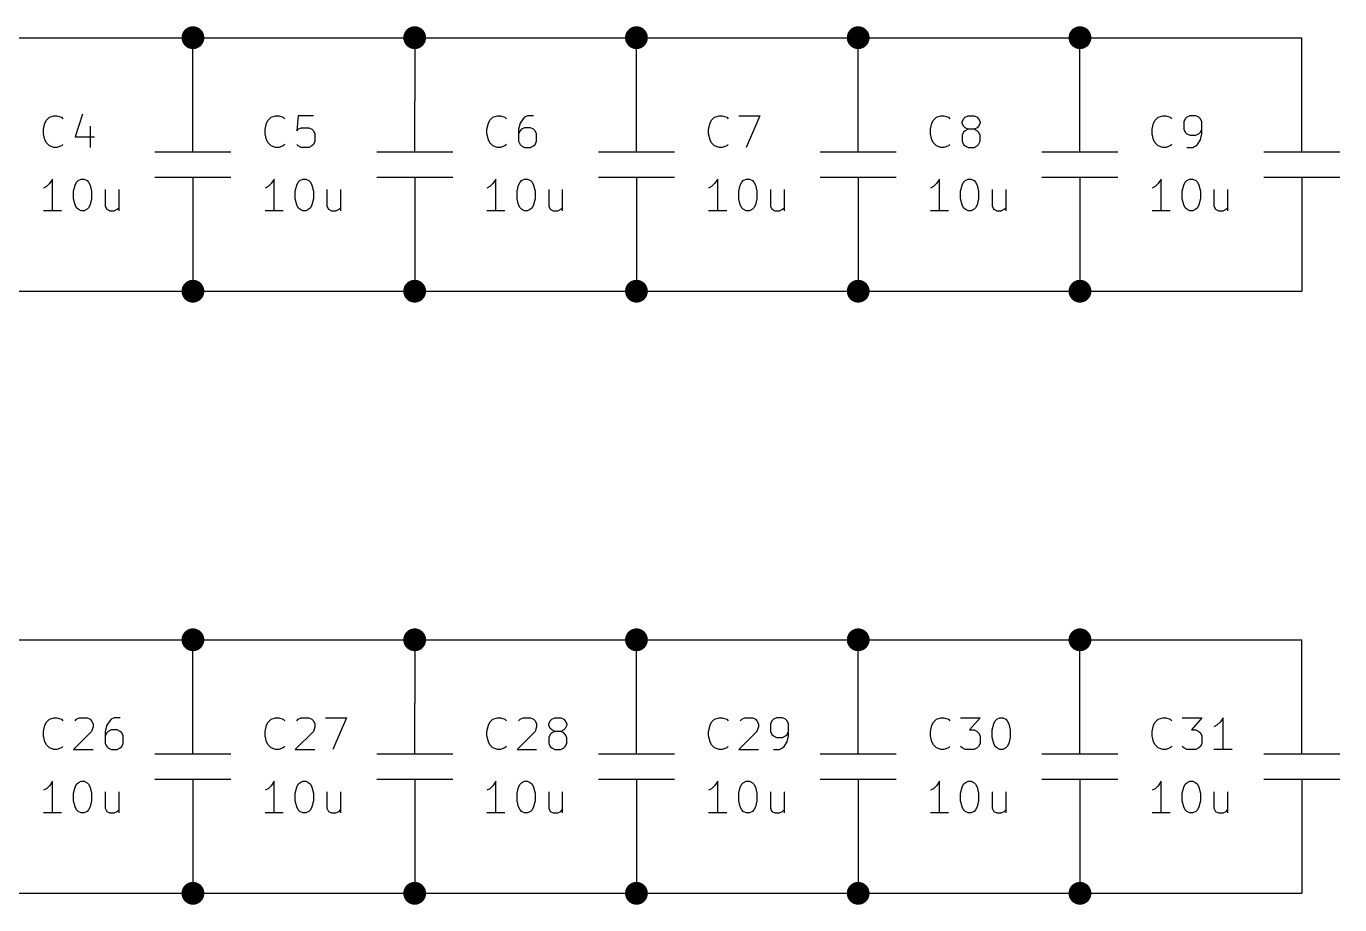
# Model space of a CAD drawing. Extents: x 0.3 to 11.5, y -8.2 to -0.2.
# Drawn here: x 3.787 to 5.86, y -3.868 to -2.482 of the extents above; entities that cross this region are included whole.
import ezdxf

# ---------------------------------------------------------------- set-up
doc = ezdxf.new("R2010")
doc.units = 0
doc.header["$MEASUREMENT"] = 0
doc.layers.add('BLACK', color=7, linetype='CONTINUOUS')

msp = doc.modelspace()

# ---------------------------------------------------------------- linework, layer by layer
at = {"layer": 'BLACK', "linetype": 'CONTINUOUS'}
for p, q in [((3.7, -2.5), (4.05, -2.5)), ((4.05, -2.5), (4.4, -2.5)), ((4.05, -2.6), (4.05, -2.5)), ((4.4, -2.5), (4.75, -2.5)), ((4.4, -2.5), (4.4, -2.6)), ((4.75, -2.5), (5.1, -2.5)), ((4.75, -2.6), (4.75, -2.5)), ((5.1, -2.6), (5.1, -2.5)), ((5.1, -2.5), (5.45, -2.5)), ((5.45, -2.6), (5.45, -2.5)), ((5.45, -2.5), (5.8, -2.5)), ((5.8, -2.6), (5.8, -2.5)), ((4.05, -2.68), (4.05, -2.6)), ((4.4, -2.68), (4.4, -2.6)), ((4.75, -2.68), (4.75, -2.6)), ((5.1, -2.68), (5.1, -2.6)), ((5.45, -2.68), (5.45, -2.6)), ((5.8, -2.68), (5.8, -2.6)), ((3.81628, -2.63496), (3.81866, -2.6302)), ((3.81866, -2.6302), (3.82343, -2.62543)), ((3.82343, -2.62543), (3.83057, -2.62305)), ((3.83057, -2.62305), (3.83533, -2.62305)), ((3.83533, -2.62305), (3.84247, -2.62543)), ((3.84247, -2.62543), (3.84485, -2.62781)), ((3.8758, -2.62067), (3.8639, -2.65639)), ((4.16628, -2.63496), (4.16866, -2.6302)), ((4.16866, -2.6302), (4.17343, -2.62543)), ((4.17343, -2.62543), (4.18057, -2.62305)), ((4.18057, -2.62305), (4.18533, -2.62305)), ((4.18533, -2.62305), (4.19247, -2.62543)), ((4.19247, -2.62543), (4.19485, -2.62781)), ((4.21628, -2.62305), (4.2139, -2.64686)), ((4.24009, -2.62305), (4.21628, -2.62305)), ((4.51628, -2.63496), (4.51866, -2.6302)), ((4.51866, -2.6302), (4.52343, -2.62543)), ((4.52343, -2.62543), (4.53057, -2.62305)), ((4.53057, -2.62305), (4.53533, -2.62305)), ((4.53533, -2.62305), (4.54247, -2.62543)), ((4.54247, -2.62543), (4.54485, -2.62781)), ((4.57104, -2.62781), (4.56628, -2.63496)), ((4.57343, -2.62543), (4.57104, -2.62781)), ((4.57819, -2.62305), (4.57343, -2.62543)), ((4.58771, -2.62305), (4.57819, -2.62305)), ((4.86628, -2.63496), (4.86866, -2.6302)), ((4.86866, -2.6302), (4.87343, -2.62543)), ((4.87343, -2.62543), (4.88057, -2.62305)), ((4.88057, -2.62305), (4.88533, -2.62305)), ((4.88533, -2.62305), (4.89247, -2.62543)), ((4.89247, -2.62543), (4.89485, -2.62781)), ((4.91152, -2.62305), (4.94485, -2.62305)), ((4.94485, -2.62305), (4.92343, -2.67305)), ((5.21628, -2.63496), (5.21866, -2.6302)), ((5.21866, -2.6302), (5.22343, -2.62543)), ((5.22343, -2.62543), (5.23057, -2.62305)), ((5.23057, -2.62305), (5.23533, -2.62305)), ((5.23533, -2.62305), (5.24247, -2.62543)), ((5.24247, -2.62543), (5.24485, -2.62781)), ((5.2639, -2.63257), (5.26628, -2.62781)), ((5.2639, -2.63496), (5.2639, -2.63257)), ((5.26628, -2.62781), (5.26866, -2.62543)), ((5.26866, -2.62543), (5.27343, -2.62305)), ((5.27343, -2.62305), (5.28295, -2.62305)), ((5.28295, -2.62305), (5.28771, -2.62543)), ((5.28771, -2.62543), (5.29009, -2.62781)), ((5.29009, -2.62781), (5.29247, -2.63257)), ((5.29247, -2.63257), (5.29247, -2.63496)), ((5.56628, -2.63496), (5.56866, -2.6302)), ((5.56866, -2.6302), (5.57343, -2.62543)), ((5.57343, -2.62543), (5.58057, -2.62305)), ((5.58057, -2.62305), (5.58533, -2.62305)), ((5.58533, -2.62305), (5.59247, -2.62543)), ((5.59247, -2.62543), (5.59485, -2.62781)), ((5.61628, -2.62781), (5.6139, -2.63257)), ((5.6139, -2.63257), (5.6139, -2.64448)), ((5.61866, -2.62543), (5.61628, -2.62781)), ((5.62343, -2.62305), (5.61866, -2.62543)), ((5.63295, -2.62305), (5.62343, -2.62305)), ((5.63771, -2.62543), (5.63295, -2.62305)), ((5.64009, -2.62781), (5.63771, -2.62543)), ((5.64247, -2.63257), (5.64009, -2.62781)), ((5.64247, -2.65162), (5.64247, -2.63257)), ((3.8139, -2.64448), (3.81628, -2.63496)), ((3.8139, -2.65162), (3.8139, -2.64448)), ((3.81628, -2.66115), (3.8139, -2.65162)), ((3.88771, -2.63972), (3.88771, -2.67305)), ((4.1639, -2.64448), (4.16628, -2.63496)), ((4.1639, -2.65162), (4.1639, -2.64448)), ((4.16628, -2.66115), (4.1639, -2.65162)), ((4.2139, -2.64686), (4.21628, -2.64448)), ((4.21628, -2.64448), (4.22104, -2.6421)), ((4.22104, -2.6421), (4.23295, -2.6421)), ((4.23295, -2.6421), (4.23771, -2.64448)), ((4.23771, -2.64448), (4.24009, -2.64686)), ((4.24009, -2.64686), (4.24247, -2.65162)), ((4.24247, -2.65162), (4.24247, -2.66353)), ((4.5139, -2.64448), (4.51628, -2.63496)), ((4.5139, -2.65162), (4.5139, -2.64448)), ((4.51628, -2.66115), (4.5139, -2.65162)), ((4.56628, -2.63496), (4.5639, -2.64448)), ((4.5639, -2.64448), (4.5639, -2.66353)), ((4.56628, -2.64686), (4.5639, -2.65162)), ((4.56866, -2.64448), (4.56628, -2.64686)), ((4.57343, -2.6421), (4.56866, -2.64448)), ((4.58295, -2.6421), (4.57343, -2.6421)), ((4.58771, -2.64448), (4.58295, -2.6421)), ((4.59009, -2.64686), (4.58771, -2.64448)), ((4.59247, -2.65162), (4.59009, -2.64686)), ((4.59247, -2.66353), (4.59247, -2.65162)), ((4.8639, -2.64448), (4.86628, -2.63496)), ((4.8639, -2.65162), (4.8639, -2.64448)), ((4.86628, -2.66115), (4.8639, -2.65162)), ((5.2139, -2.64448), (5.21628, -2.63496)), ((5.2139, -2.65162), (5.2139, -2.64448)), ((5.21628, -2.66115), (5.2139, -2.65162)), ((5.26628, -2.63972), (5.2639, -2.63496)), ((5.26628, -2.64924), (5.2639, -2.654)), ((5.26866, -2.6421), (5.26628, -2.63972)), ((5.26866, -2.64686), (5.26628, -2.64924)), ((5.27343, -2.64448), (5.26866, -2.6421)), ((5.27343, -2.64448), (5.26866, -2.64686)), ((5.28295, -2.64448), (5.27343, -2.64448)), ((5.28771, -2.6421), (5.28295, -2.64448)), ((5.28771, -2.64686), (5.28295, -2.64448)), ((5.29009, -2.63972), (5.28771, -2.6421)), ((5.29009, -2.64924), (5.28771, -2.64686)), ((5.29247, -2.63496), (5.29009, -2.63972)), ((5.29247, -2.654), (5.29009, -2.64924)), ((5.5639, -2.64448), (5.56628, -2.63496)), ((5.5639, -2.65162), (5.5639, -2.64448)), ((5.56628, -2.66115), (5.5639, -2.65162)), ((5.6139, -2.64448), (5.61628, -2.64924)), ((5.61628, -2.64924), (5.61866, -2.65162)), ((5.61866, -2.65162), (5.62343, -2.654)), ((5.63295, -2.654), (5.63771, -2.65162)), ((5.63771, -2.65162), (5.64009, -2.64924)), ((5.64009, -2.64924), (5.64247, -2.64448)), ((5.64009, -2.66115), (5.64247, -2.65162)), ((3.81866, -2.66591), (3.81628, -2.66115)), ((3.82343, -2.67067), (3.81866, -2.66591)), ((3.83057, -2.67305), (3.82343, -2.67067)), ((3.83533, -2.67305), (3.83057, -2.67305)), ((3.84247, -2.67067), (3.83533, -2.67305)), ((3.84485, -2.66829), (3.84247, -2.67067)), ((3.8639, -2.65639), (3.89485, -2.65639)), ((4.16866, -2.66591), (4.16628, -2.66115)), ((4.17343, -2.67067), (4.16866, -2.66591)), ((4.18057, -2.67305), (4.17343, -2.67067)), ((4.18533, -2.67305), (4.18057, -2.67305)), ((4.19247, -2.67067), (4.18533, -2.67305)), ((4.19485, -2.66829), (4.19247, -2.67067)), ((4.21628, -2.67067), (4.2139, -2.66829)), ((4.22104, -2.67305), (4.21628, -2.67067)), ((4.23295, -2.67305), (4.22104, -2.67305)), ((4.23771, -2.67067), (4.23295, -2.67305)), ((4.24009, -2.66829), (4.23771, -2.67067)), ((4.24247, -2.66353), (4.24009, -2.66829)), ((4.51866, -2.66591), (4.51628, -2.66115)), ((4.52343, -2.67067), (4.51866, -2.66591)), ((4.53057, -2.67305), (4.52343, -2.67067)), ((4.53533, -2.67305), (4.53057, -2.67305)), ((4.54247, -2.67067), (4.53533, -2.67305)), ((4.54485, -2.66829), (4.54247, -2.67067)), ((4.5639, -2.66353), (4.56628, -2.66829)), ((4.56628, -2.66829), (4.56866, -2.67067)), ((4.56866, -2.67067), (4.57343, -2.67305)), ((4.57343, -2.67305), (4.58295, -2.67305)), ((4.58295, -2.67305), (4.58771, -2.67067)), ((4.58771, -2.67067), (4.59009, -2.66829)), ((4.59009, -2.66829), (4.59247, -2.66353)), ((4.86866, -2.66591), (4.86628, -2.66115)), ((4.87343, -2.67067), (4.86866, -2.66591)), ((4.88057, -2.67305), (4.87343, -2.67067)), ((4.88533, -2.67305), (4.88057, -2.67305)), ((4.89247, -2.67067), (4.88533, -2.67305)), ((4.89485, -2.66829), (4.89247, -2.67067)), ((5.21866, -2.66591), (5.21628, -2.66115)), ((5.22343, -2.67067), (5.21866, -2.66591)), ((5.23057, -2.67305), (5.22343, -2.67067)), ((5.23533, -2.67305), (5.23057, -2.67305)), ((5.24247, -2.67067), (5.23533, -2.67305)), ((5.24485, -2.66829), (5.24247, -2.67067)), ((5.2639, -2.654), (5.2639, -2.66353)), ((5.2639, -2.66353), (5.26628, -2.66829)), ((5.26628, -2.66829), (5.26866, -2.67067)), ((5.26866, -2.67067), (5.27343, -2.67305)), ((5.27343, -2.67305), (5.28295, -2.67305)), ((5.28295, -2.67305), (5.28771, -2.67067)), ((5.28771, -2.67067), (5.29009, -2.66829)), ((5.29009, -2.66829), (5.29247, -2.66353)), ((5.29247, -2.66353), (5.29247, -2.654)), ((5.56866, -2.66591), (5.56628, -2.66115)), ((5.57343, -2.67067), (5.56866, -2.66591)), ((5.58057, -2.67305), (5.57343, -2.67067)), ((5.58533, -2.67305), (5.58057, -2.67305)), ((5.59247, -2.67067), (5.58533, -2.67305)), ((5.59485, -2.66829), (5.59247, -2.67067)), ((5.61866, -2.67305), (5.62819, -2.67305)), ((5.62343, -2.654), (5.63295, -2.654)), ((5.62819, -2.67305), (5.63295, -2.67067)), ((5.63295, -2.67067), (5.63533, -2.66829)), ((5.63533, -2.66829), (5.64009, -2.66115)), ((3.99, -2.68), (4.11, -2.68)), ((4.34, -2.68), (4.46, -2.68)), ((4.69, -2.68), (4.81, -2.68)), ((5.04, -2.68), (5.16, -2.68)), ((5.39, -2.68), (5.51, -2.68)), ((5.74, -2.68), (5.86, -2.68)), ((3.81866, -2.73496), (3.8139, -2.73734)), ((3.82343, -2.7302), (3.81866, -2.73496)), ((3.82819, -2.72305), (3.82343, -2.7302)), ((3.82819, -2.77305), (3.82819, -2.72305)), ((3.86152, -2.7421), (3.8639, -2.73257)), ((3.8639, -2.73257), (3.86628, -2.72781)), ((3.86628, -2.72781), (3.86866, -2.72543)), ((3.86866, -2.72543), (3.87342, -2.72305)), ((3.87342, -2.72305), (3.87819, -2.72305)), ((3.87819, -2.72305), (3.88294, -2.72543)), ((3.88294, -2.72543), (3.88533, -2.72781)), ((3.88533, -2.72781), (3.88771, -2.73257)), ((3.88771, -2.73257), (3.89009, -2.7421)), ((3.99, -2.72), (4.11, -2.72)), ((4.05, -2.72), (4.05, -2.8)), ((4.16866, -2.73496), (4.1639, -2.73734)), ((4.17343, -2.7302), (4.16866, -2.73496)), ((4.17819, -2.72305), (4.17343, -2.7302)), ((4.17819, -2.77305), (4.17819, -2.72305)), ((4.21152, -2.7421), (4.2139, -2.73257)), ((4.2139, -2.73257), (4.21628, -2.72781)), ((4.21628, -2.72781), (4.21866, -2.72543)), ((4.21866, -2.72543), (4.22342, -2.72305)), ((4.22342, -2.72305), (4.22819, -2.72305)), ((4.22819, -2.72305), (4.23294, -2.72543)), ((4.23294, -2.72543), (4.23533, -2.72781)), ((4.23533, -2.72781), (4.23771, -2.73257)), ((4.23771, -2.73257), (4.24009, -2.7421)), ((4.34, -2.72), (4.46, -2.72)), ((4.4, -2.72), (4.4, -2.8)), ((4.51866, -2.73496), (4.5139, -2.73734)), ((4.52343, -2.7302), (4.51866, -2.73496)), ((4.52819, -2.72305), (4.52343, -2.7302)), ((4.52819, -2.77305), (4.52819, -2.72305)), ((4.56152, -2.7421), (4.5639, -2.73257)), ((4.5639, -2.73257), (4.56628, -2.72781)), ((4.56628, -2.72781), (4.56866, -2.72543)), ((4.56866, -2.72543), (4.57342, -2.72305)), ((4.57342, -2.72305), (4.57819, -2.72305)), ((4.57819, -2.72305), (4.58294, -2.72543)), ((4.58294, -2.72543), (4.58533, -2.72781)), ((4.58533, -2.72781), (4.58771, -2.73257)), ((4.58771, -2.73257), (4.59009, -2.7421)), ((4.69, -2.72), (4.81, -2.72)), ((4.75, -2.72), (4.75, -2.8)), ((4.86866, -2.73496), (4.8639, -2.73734)), ((4.87343, -2.7302), (4.86866, -2.73496)), ((4.87819, -2.72305), (4.87343, -2.7302)), ((4.87819, -2.77305), (4.87819, -2.72305)), ((4.91152, -2.7421), (4.9139, -2.73257)), ((4.9139, -2.73257), (4.91628, -2.72781)), ((4.91628, -2.72781), (4.91866, -2.72543)), ((4.91866, -2.72543), (4.92342, -2.72305)), ((4.92342, -2.72305), (4.92819, -2.72305)), ((4.92819, -2.72305), (4.93294, -2.72543)), ((4.93294, -2.72543), (4.93533, -2.72781)), ((4.93533, -2.72781), (4.93771, -2.73257)), ((4.93771, -2.73257), (4.94009, -2.7421)), ((5.04, -2.72), (5.16, -2.72)), ((5.1, -2.72), (5.1, -2.8)), ((5.21866, -2.73496), (5.2139, -2.73734)), ((5.22343, -2.7302), (5.21866, -2.73496)), ((5.22819, -2.72305), (5.22343, -2.7302)), ((5.22819, -2.77305), (5.22819, -2.72305)), ((5.26152, -2.7421), (5.2639, -2.73257)), ((5.2639, -2.73257), (5.26628, -2.72781)), ((5.26628, -2.72781), (5.26866, -2.72543)), ((5.26866, -2.72543), (5.27342, -2.72305)), ((5.27342, -2.72305), (5.27819, -2.72305)), ((5.27819, -2.72305), (5.28294, -2.72543)), ((5.28294, -2.72543), (5.28533, -2.72781)), ((5.28533, -2.72781), (5.28771, -2.73257)), ((5.28771, -2.73257), (5.29009, -2.7421)), ((5.39, -2.72), (5.51, -2.72)), ((5.45, -2.72), (5.45, -2.8)), ((5.56866, -2.73496), (5.5639, -2.73734)), ((5.57343, -2.7302), (5.56866, -2.73496)), ((5.57819, -2.72305), (5.57343, -2.7302)), ((5.57819, -2.77305), (5.57819, -2.72305)), ((5.61152, -2.7421), (5.6139, -2.73257)), ((5.6139, -2.73257), (5.61628, -2.72781)), ((5.61628, -2.72781), (5.61866, -2.72543)), ((5.61866, -2.72543), (5.62342, -2.72305)), ((5.62342, -2.72305), (5.62819, -2.72305)), ((5.62819, -2.72305), (5.63294, -2.72543)), ((5.63294, -2.72543), (5.63533, -2.72781)), ((5.63533, -2.72781), (5.63771, -2.73257)), ((5.63771, -2.73257), (5.64009, -2.7421)), ((5.74, -2.72), (5.86, -2.72)), ((5.8, -2.72), (5.8, -2.8)), ((3.86152, -2.754), (3.86152, -2.7421)), ((3.8639, -2.76353), (3.86152, -2.754)), ((3.89009, -2.754), (3.88771, -2.76353)), ((3.89009, -2.7421), (3.89009, -2.754)), ((3.91152, -2.73972), (3.91152, -2.76591)), ((3.93294, -2.73972), (3.93294, -2.77305)), ((4.21152, -2.754), (4.21152, -2.7421)), ((4.2139, -2.76353), (4.21152, -2.754)), ((4.24009, -2.754), (4.23771, -2.76353)), ((4.24009, -2.7421), (4.24009, -2.754)), ((4.26152, -2.73972), (4.26152, -2.76591)), ((4.28294, -2.73972), (4.28294, -2.77305)), ((4.56152, -2.754), (4.56152, -2.7421)), ((4.5639, -2.76353), (4.56152, -2.754)), ((4.59009, -2.754), (4.58771, -2.76353)), ((4.59009, -2.7421), (4.59009, -2.754)), ((4.61152, -2.73972), (4.61152, -2.76591)), ((4.63294, -2.73972), (4.63294, -2.77305)), ((4.91152, -2.754), (4.91152, -2.7421)), ((4.9139, -2.76353), (4.91152, -2.754)), ((4.94009, -2.754), (4.93771, -2.76353)), ((4.94009, -2.7421), (4.94009, -2.754)), ((4.96152, -2.73972), (4.96152, -2.76591)), ((4.98294, -2.73972), (4.98294, -2.77305)), ((5.26152, -2.754), (5.26152, -2.7421)), ((5.2639, -2.76353), (5.26152, -2.754)), ((5.29009, -2.754), (5.28771, -2.76353)), ((5.29009, -2.7421), (5.29009, -2.754)), ((5.31152, -2.73972), (5.31152, -2.76591)), ((5.33294, -2.73972), (5.33294, -2.77305)), ((5.61152, -2.754), (5.61152, -2.7421)), ((5.6139, -2.76353), (5.61152, -2.754)), ((5.64009, -2.754), (5.63771, -2.76353)), ((5.64009, -2.7421), (5.64009, -2.754)), ((5.66152, -2.73972), (5.66152, -2.76591)), ((5.68294, -2.73972), (5.68294, -2.77305)), ((3.84247, -2.77305), (3.8139, -2.77305)), ((3.86628, -2.76829), (3.8639, -2.76353)), ((3.86866, -2.77067), (3.86628, -2.76829)), ((3.87342, -2.77305), (3.86866, -2.77067)), ((3.87819, -2.77305), (3.87342, -2.77305)), ((3.88294, -2.77067), (3.87819, -2.77305)), ((3.88533, -2.76829), (3.88294, -2.77067)), ((3.88771, -2.76353), (3.88533, -2.76829)), ((3.91152, -2.76591), (3.9139, -2.77067)), ((3.9139, -2.77067), (3.91866, -2.77305)), ((3.91866, -2.77305), (3.9258, -2.77305)), ((3.9258, -2.77305), (3.93056, -2.77067)), ((3.93056, -2.77067), (3.93294, -2.76829)), ((4.19247, -2.77305), (4.1639, -2.77305)), ((4.21628, -2.76829), (4.2139, -2.76353)), ((4.21866, -2.77067), (4.21628, -2.76829)), ((4.22342, -2.77305), (4.21866, -2.77067)), ((4.22819, -2.77305), (4.22342, -2.77305)), ((4.23294, -2.77067), (4.22819, -2.77305)), ((4.23533, -2.76829), (4.23294, -2.77067)), ((4.23771, -2.76353), (4.23533, -2.76829)), ((4.26152, -2.76591), (4.2639, -2.77067)), ((4.2639, -2.77067), (4.26866, -2.77305)), ((4.26866, -2.77305), (4.2758, -2.77305)), ((4.2758, -2.77305), (4.28056, -2.77067)), ((4.28056, -2.77067), (4.28294, -2.76829)), ((4.54247, -2.77305), (4.5139, -2.77305)), ((4.56628, -2.76829), (4.5639, -2.76353)), ((4.56866, -2.77067), (4.56628, -2.76829)), ((4.57342, -2.77305), (4.56866, -2.77067)), ((4.57819, -2.77305), (4.57342, -2.77305)), ((4.58294, -2.77067), (4.57819, -2.77305)), ((4.58533, -2.76829), (4.58294, -2.77067)), ((4.58771, -2.76353), (4.58533, -2.76829)), ((4.61152, -2.76591), (4.6139, -2.77067)), ((4.6139, -2.77067), (4.61866, -2.77305)), ((4.61866, -2.77305), (4.6258, -2.77305)), ((4.6258, -2.77305), (4.63056, -2.77067)), ((4.63056, -2.77067), (4.63294, -2.76829)), ((4.89247, -2.77305), (4.8639, -2.77305)), ((4.91628, -2.76829), (4.9139, -2.76353)), ((4.91866, -2.77067), (4.91628, -2.76829)), ((4.92342, -2.77305), (4.91866, -2.77067)), ((4.92819, -2.77305), (4.92342, -2.77305)), ((4.93294, -2.77067), (4.92819, -2.77305)), ((4.93533, -2.76829), (4.93294, -2.77067)), ((4.93771, -2.76353), (4.93533, -2.76829)), ((4.96152, -2.76591), (4.9639, -2.77067)), ((4.9639, -2.77067), (4.96866, -2.77305)), ((4.96866, -2.77305), (4.9758, -2.77305)), ((4.9758, -2.77305), (4.98056, -2.77067)), ((4.98056, -2.77067), (4.98294, -2.76829)), ((5.24247, -2.77305), (5.2139, -2.77305)), ((5.26628, -2.76829), (5.2639, -2.76353)), ((5.26866, -2.77067), (5.26628, -2.76829)), ((5.27342, -2.77305), (5.26866, -2.77067)), ((5.27819, -2.77305), (5.27342, -2.77305)), ((5.28294, -2.77067), (5.27819, -2.77305)), ((5.28533, -2.76829), (5.28294, -2.77067)), ((5.28771, -2.76353), (5.28533, -2.76829)), ((5.31152, -2.76591), (5.3139, -2.77067)), ((5.3139, -2.77067), (5.31866, -2.77305)), ((5.31866, -2.77305), (5.3258, -2.77305)), ((5.3258, -2.77305), (5.33056, -2.77067)), ((5.33056, -2.77067), (5.33294, -2.76829)), ((5.59247, -2.77305), (5.5639, -2.77305)), ((5.61628, -2.76829), (5.6139, -2.76353)), ((5.61866, -2.77067), (5.61628, -2.76829)), ((5.62342, -2.77305), (5.61866, -2.77067)), ((5.62819, -2.77305), (5.62342, -2.77305)), ((5.63294, -2.77067), (5.62819, -2.77305)), ((5.63533, -2.76829), (5.63294, -2.77067)), ((5.63771, -2.76353), (5.63533, -2.76829)), ((5.66152, -2.76591), (5.6639, -2.77067)), ((5.6639, -2.77067), (5.66866, -2.77305)), ((5.66866, -2.77305), (5.6758, -2.77305)), ((5.6758, -2.77305), (5.68056, -2.77067)), ((5.68056, -2.77067), (5.68294, -2.76829)), ((4.05, -2.8), (4.05, -2.9)), ((4.4, -2.8), (4.4, -2.9)), ((4.75, -2.8), (4.75, -2.9)), ((5.1, -2.8), (5.1, -2.9)), ((5.45, -2.8), (5.45, -2.9)), ((5.8, -2.8), (5.8, -2.9)), ((3.7, -2.9), (4.05, -2.9)), ((4.05, -2.9), (4.4, -2.9)), ((4.4, -2.9), (4.75, -2.9)), ((4.75, -2.9), (5.1, -2.9)), ((5.1, -2.9), (5.45, -2.9)), ((5.45, -2.9), (5.8, -2.9)), ((3.7, -3.45), (4.05, -3.45)), ((4.05, -3.55), (4.05, -3.45)), ((4.05, -3.45), (4.4, -3.45)), ((4.4, -3.45), (4.4, -3.55)), ((4.4, -3.45), (4.75, -3.45)), ((4.75, -3.55), (4.75, -3.45)), ((4.75, -3.45), (5.1, -3.45)), ((5.1, -3.45), (5.45, -3.45)), ((5.1, -3.55), (5.1, -3.45)), ((5.45, -3.55), (5.45, -3.45)), ((5.45, -3.45), (5.8, -3.45)), ((5.8, -3.55), (5.8, -3.45)), ((4.05, -3.63), (4.05, -3.55)), ((4.4, -3.63), (4.4, -3.55)), ((4.75, -3.63), (4.75, -3.55)), ((5.1, -3.63), (5.1, -3.55)), ((5.45, -3.63), (5.45, -3.55)), ((5.8, -3.63), (5.8, -3.55)), ((3.8139, -3.59448), (3.81628, -3.58496)), ((3.81628, -3.58496), (3.81866, -3.5802)), ((3.81866, -3.5802), (3.82343, -3.57543)), ((3.82343, -3.57543), (3.83057, -3.57305)), ((3.83057, -3.57305), (3.83533, -3.57305)), ((3.83533, -3.57305), (3.84247, -3.57543)), ((3.84247, -3.57543), (3.84485, -3.57781)), ((3.8639, -3.57781), (3.86628, -3.57543)), ((3.86628, -3.57543), (3.87104, -3.57305)), ((3.87104, -3.57305), (3.88295, -3.57305)), ((3.88295, -3.57305), (3.88771, -3.57543)), ((3.88771, -3.57543), (3.89009, -3.57781)), ((3.89009, -3.57781), (3.89247, -3.58257)), ((3.89247, -3.58257), (3.89247, -3.58734)), ((3.9139, -3.58496), (3.91152, -3.59448)), ((3.91866, -3.57781), (3.9139, -3.58496)), ((3.92104, -3.57543), (3.91866, -3.57781)), ((3.9258, -3.57305), (3.92104, -3.57543)), ((3.93533, -3.57305), (3.9258, -3.57305)), ((4.1639, -3.59448), (4.16628, -3.58496)), ((4.16628, -3.58496), (4.16866, -3.5802)), ((4.16866, -3.5802), (4.17343, -3.57543)), ((4.17343, -3.57543), (4.18057, -3.57305)), ((4.18057, -3.57305), (4.18533, -3.57305)), ((4.18533, -3.57305), (4.19247, -3.57543)), ((4.19247, -3.57543), (4.19485, -3.57781)), ((4.2139, -3.57781), (4.21628, -3.57543)), ((4.21628, -3.57543), (4.22104, -3.57305)), ((4.22104, -3.57305), (4.23295, -3.57305)), ((4.23295, -3.57305), (4.23771, -3.57543)), ((4.23771, -3.57543), (4.24009, -3.57781)), ((4.24009, -3.57781), (4.24247, -3.58257)), ((4.24247, -3.58257), (4.24247, -3.58734)), ((4.25914, -3.57305), (4.29247, -3.57305)), ((4.29247, -3.57305), (4.27104, -3.62305)), ((4.5139, -3.59448), (4.51628, -3.58496)), ((4.51628, -3.58496), (4.51866, -3.5802)), ((4.51866, -3.5802), (4.52343, -3.57543)), ((4.52343, -3.57543), (4.53057, -3.57305)), ((4.53057, -3.57305), (4.53533, -3.57305)), ((4.53533, -3.57305), (4.54247, -3.57543)), ((4.54247, -3.57543), (4.54485, -3.57781)), ((4.5639, -3.57781), (4.56628, -3.57543)), ((4.56628, -3.57543), (4.57104, -3.57305)), ((4.57104, -3.57305), (4.58295, -3.57305)), ((4.58295, -3.57305), (4.58771, -3.57543)), ((4.58771, -3.57543), (4.59009, -3.57781)), ((4.59009, -3.57781), (4.59247, -3.58257)), ((4.59247, -3.58257), (4.59247, -3.58734)), ((4.61152, -3.58257), (4.6139, -3.57781)), ((4.61152, -3.58496), (4.61152, -3.58257)), ((4.6139, -3.58972), (4.61152, -3.58496)), ((4.6139, -3.57781), (4.61628, -3.57543)), ((4.61628, -3.57543), (4.62104, -3.57305)), ((4.62104, -3.57305), (4.63057, -3.57305)), ((4.63057, -3.57305), (4.63533, -3.57543)), ((4.63533, -3.57543), (4.63771, -3.57781)), ((4.63771, -3.57781), (4.64009, -3.58257)), ((4.64009, -3.58496), (4.63771, -3.58972)), ((4.64009, -3.58257), (4.64009, -3.58496)), ((4.8639, -3.59448), (4.86628, -3.58496)), ((4.86628, -3.58496), (4.86866, -3.5802)), ((4.86866, -3.5802), (4.87343, -3.57543)), ((4.87343, -3.57543), (4.88057, -3.57305)), ((4.88057, -3.57305), (4.88533, -3.57305)), ((4.88533, -3.57305), (4.89247, -3.57543)), ((4.89247, -3.57543), (4.89485, -3.57781)), ((4.9139, -3.57781), (4.91628, -3.57543)), ((4.91628, -3.57543), (4.92104, -3.57305)), ((4.92104, -3.57305), (4.93295, -3.57305)), ((4.93295, -3.57305), (4.93771, -3.57543)), ((4.93771, -3.57543), (4.94009, -3.57781)), ((4.94009, -3.57781), (4.94247, -3.58257)), ((4.94247, -3.58257), (4.94247, -3.58734)), ((4.9639, -3.57781), (4.96152, -3.58257)), ((4.96152, -3.58257), (4.96152, -3.59448)), ((4.96628, -3.57543), (4.9639, -3.57781)), ((4.97104, -3.57305), (4.96628, -3.57543)), ((4.98057, -3.57305), (4.97104, -3.57305)), ((4.98533, -3.57543), (4.98057, -3.57305)), ((4.98771, -3.57781), (4.98533, -3.57543)), ((4.99009, -3.58257), (4.98771, -3.57781)), ((4.99009, -3.60162), (4.99009, -3.58257)), ((5.2139, -3.59448), (5.21628, -3.58496)), ((5.21628, -3.58496), (5.21866, -3.5802)), ((5.21866, -3.5802), (5.22343, -3.57543)), ((5.22343, -3.57543), (5.23057, -3.57305)), ((5.23057, -3.57305), (5.23533, -3.57305)), ((5.23533, -3.57305), (5.24247, -3.57543)), ((5.24247, -3.57543), (5.24485, -3.57781)), ((5.26152, -3.57305), (5.29247, -3.57305)), ((5.29247, -3.57305), (5.2758, -3.5921)), ((5.31152, -3.5921), (5.3139, -3.58257)), ((5.3139, -3.58257), (5.31628, -3.57781)), ((5.31628, -3.57781), (5.31866, -3.57543)), ((5.31866, -3.57543), (5.32342, -3.57305)), ((5.32342, -3.57305), (5.32819, -3.57305)), ((5.32819, -3.57305), (5.33294, -3.57543)), ((5.33294, -3.57543), (5.33533, -3.57781)), ((5.33533, -3.57781), (5.33771, -3.58257)), ((5.33771, -3.58257), (5.34009, -3.5921)), ((5.5639, -3.59448), (5.56628, -3.58496)), ((5.56628, -3.58496), (5.56866, -3.5802)), ((5.56866, -3.5802), (5.57343, -3.57543)), ((5.57343, -3.57543), (5.58057, -3.57305)), ((5.58057, -3.57305), (5.58533, -3.57305)), ((5.58533, -3.57305), (5.59247, -3.57543)), ((5.59247, -3.57543), (5.59485, -3.57781)), ((5.61152, -3.57305), (5.64247, -3.57305)), ((5.64247, -3.57305), (5.6258, -3.5921)), ((5.66628, -3.58496), (5.66152, -3.58734)), ((5.67104, -3.5802), (5.66628, -3.58496)), ((5.6758, -3.57305), (5.67104, -3.5802)), ((5.6758, -3.62305), (5.6758, -3.57305)), ((3.8139, -3.60162), (3.8139, -3.59448)), ((3.81628, -3.61115), (3.8139, -3.60162)), ((3.89009, -3.59448), (3.86152, -3.62305)), ((3.89247, -3.58734), (3.89009, -3.59448)), ((3.91152, -3.59448), (3.91152, -3.61353)), ((3.9139, -3.59686), (3.91152, -3.60162)), ((3.91628, -3.59448), (3.9139, -3.59686)), ((3.92104, -3.5921), (3.91628, -3.59448)), ((3.93057, -3.5921), (3.92104, -3.5921)), ((3.93533, -3.59448), (3.93057, -3.5921)), ((3.93771, -3.59686), (3.93533, -3.59448)), ((3.94009, -3.60162), (3.93771, -3.59686)), ((3.94009, -3.61353), (3.94009, -3.60162)), ((4.1639, -3.60162), (4.1639, -3.59448)), ((4.16628, -3.61115), (4.1639, -3.60162)), ((4.24009, -3.59448), (4.21152, -3.62305)), ((4.24247, -3.58734), (4.24009, -3.59448)), ((4.5139, -3.60162), (4.5139, -3.59448)), ((4.51628, -3.61115), (4.5139, -3.60162)), ((4.59009, -3.59448), (4.56152, -3.62305)), ((4.59247, -3.58734), (4.59009, -3.59448)), ((4.6139, -3.59924), (4.61152, -3.604)), ((4.61152, -3.604), (4.61152, -3.61353)), ((4.61628, -3.5921), (4.6139, -3.58972)), ((4.61628, -3.59686), (4.6139, -3.59924)), ((4.62104, -3.59448), (4.61628, -3.5921)), ((4.62104, -3.59448), (4.61628, -3.59686)), ((4.63057, -3.59448), (4.62104, -3.59448)), ((4.63533, -3.5921), (4.63057, -3.59448)), ((4.63533, -3.59686), (4.63057, -3.59448)), ((4.63771, -3.58972), (4.63533, -3.5921)), ((4.63771, -3.59924), (4.63533, -3.59686)), ((4.64009, -3.604), (4.63771, -3.59924)), ((4.64009, -3.61353), (4.64009, -3.604)), ((4.8639, -3.60162), (4.8639, -3.59448)), ((4.86628, -3.61115), (4.8639, -3.60162)), ((4.94009, -3.59448), (4.91152, -3.62305)), ((4.94247, -3.58734), (4.94009, -3.59448)), ((4.96152, -3.59448), (4.9639, -3.59924)), ((4.9639, -3.59924), (4.96628, -3.60162)), ((4.96628, -3.60162), (4.97104, -3.604)), ((4.97104, -3.604), (4.98057, -3.604)), ((4.98057, -3.604), (4.98533, -3.60162)), ((4.98533, -3.60162), (4.98771, -3.59924)), ((4.98771, -3.59924), (4.99009, -3.59448)), ((4.98771, -3.61115), (4.99009, -3.60162)), ((5.2139, -3.60162), (5.2139, -3.59448)), ((5.21628, -3.61115), (5.2139, -3.60162)), ((5.2758, -3.5921), (5.28295, -3.5921)), ((5.28295, -3.5921), (5.28771, -3.59448)), ((5.28771, -3.59448), (5.29009, -3.59686)), ((5.29009, -3.59686), (5.29247, -3.60162)), ((5.29247, -3.60162), (5.29247, -3.61353)), ((5.31152, -3.604), (5.31152, -3.5921)), ((5.3139, -3.61353), (5.31152, -3.604)), ((5.34009, -3.604), (5.33771, -3.61353)), ((5.34009, -3.5921), (5.34009, -3.604)), ((5.5639, -3.60162), (5.5639, -3.59448)), ((5.56628, -3.61115), (5.5639, -3.60162)), ((5.6258, -3.5921), (5.63295, -3.5921)), ((5.63295, -3.5921), (5.63771, -3.59448)), ((5.63771, -3.59448), (5.64009, -3.59686)), ((5.64009, -3.59686), (5.64247, -3.60162)), ((5.64247, -3.60162), (5.64247, -3.61353)), ((3.81866, -3.61591), (3.81628, -3.61115)), ((3.82343, -3.62067), (3.81866, -3.61591)), ((3.83057, -3.62305), (3.82343, -3.62067)), ((3.83533, -3.62305), (3.83057, -3.62305)), ((3.84247, -3.62067), (3.83533, -3.62305)), ((3.84485, -3.61829), (3.84247, -3.62067)), ((3.86152, -3.62305), (3.89247, -3.62305)), ((3.91152, -3.61353), (3.9139, -3.61829)), ((3.9139, -3.61829), (3.91628, -3.62067)), ((3.91628, -3.62067), (3.92104, -3.62305)), ((3.92104, -3.62305), (3.93057, -3.62305)), ((3.93057, -3.62305), (3.93533, -3.62067)), ((3.93533, -3.62067), (3.93771, -3.61829)), ((3.93771, -3.61829), (3.94009, -3.61353)), ((4.16866, -3.61591), (4.16628, -3.61115)), ((4.17343, -3.62067), (4.16866, -3.61591)), ((4.18057, -3.62305), (4.17343, -3.62067)), ((4.18533, -3.62305), (4.18057, -3.62305)), ((4.19247, -3.62067), (4.18533, -3.62305)), ((4.19485, -3.61829), (4.19247, -3.62067)), ((4.21152, -3.62305), (4.24247, -3.62305)), ((4.51866, -3.61591), (4.51628, -3.61115)), ((4.52343, -3.62067), (4.51866, -3.61591)), ((4.53057, -3.62305), (4.52343, -3.62067)), ((4.53533, -3.62305), (4.53057, -3.62305)), ((4.54247, -3.62067), (4.53533, -3.62305)), ((4.54485, -3.61829), (4.54247, -3.62067)), ((4.56152, -3.62305), (4.59247, -3.62305)), ((4.61152, -3.61353), (4.6139, -3.61829)), ((4.6139, -3.61829), (4.61628, -3.62067)), ((4.61628, -3.62067), (4.62104, -3.62305)), ((4.62104, -3.62305), (4.63057, -3.62305)), ((4.63057, -3.62305), (4.63533, -3.62067)), ((4.63533, -3.62067), (4.63771, -3.61829)), ((4.63771, -3.61829), (4.64009, -3.61353)), ((4.86866, -3.61591), (4.86628, -3.61115)), ((4.87343, -3.62067), (4.86866, -3.61591)), ((4.88057, -3.62305), (4.87343, -3.62067)), ((4.88533, -3.62305), (4.88057, -3.62305)), ((4.89247, -3.62067), (4.88533, -3.62305)), ((4.89485, -3.61829), (4.89247, -3.62067)), ((4.91152, -3.62305), (4.94247, -3.62305)), ((4.96628, -3.62305), (4.9758, -3.62305)), ((4.9758, -3.62305), (4.98057, -3.62067)), ((4.98057, -3.62067), (4.98294, -3.61829)), ((4.98294, -3.61829), (4.98771, -3.61115)), ((5.21866, -3.61591), (5.21628, -3.61115)), ((5.22343, -3.62067), (5.21866, -3.61591)), ((5.23057, -3.62305), (5.22343, -3.62067)), ((5.23533, -3.62305), (5.23057, -3.62305)), ((5.24247, -3.62067), (5.23533, -3.62305)), ((5.24485, -3.61829), (5.24247, -3.62067)), ((5.2639, -3.62067), (5.26152, -3.61829)), ((5.26866, -3.62305), (5.2639, -3.62067)), ((5.28295, -3.62305), (5.26866, -3.62305)), ((5.28771, -3.62067), (5.28295, -3.62305)), ((5.29009, -3.61829), (5.28771, -3.62067)), ((5.29247, -3.61353), (5.29009, -3.61829)), ((5.31628, -3.61829), (5.3139, -3.61353)), ((5.31866, -3.62067), (5.31628, -3.61829)), ((5.32342, -3.62305), (5.31866, -3.62067)), ((5.32819, -3.62305), (5.32342, -3.62305)), ((5.33294, -3.62067), (5.32819, -3.62305)), ((5.33533, -3.61829), (5.33294, -3.62067)), ((5.33771, -3.61353), (5.33533, -3.61829)), ((5.56866, -3.61591), (5.56628, -3.61115)), ((5.57343, -3.62067), (5.56866, -3.61591)), ((5.58057, -3.62305), (5.57343, -3.62067)), ((5.58533, -3.62305), (5.58057, -3.62305)), ((5.59247, -3.62067), (5.58533, -3.62305)), ((5.59485, -3.61829), (5.59247, -3.62067)), ((5.6139, -3.62067), (5.61152, -3.61829)), ((5.61866, -3.62305), (5.6139, -3.62067)), ((5.63295, -3.62305), (5.61866, -3.62305)), ((5.63771, -3.62067), (5.63295, -3.62305)), ((5.64009, -3.61829), (5.63771, -3.62067)), ((5.64247, -3.61353), (5.64009, -3.61829)), ((5.69009, -3.62305), (5.66152, -3.62305)), ((3.99, -3.63), (4.11, -3.63)), ((4.34, -3.63), (4.46, -3.63)), ((4.69, -3.63), (4.81, -3.63)), ((5.04, -3.63), (5.16, -3.63)), ((5.39, -3.63), (5.51, -3.63)), ((5.74, -3.63), (5.86, -3.63)), ((3.81866, -3.68496), (3.8139, -3.68734)), ((3.82343, -3.6802), (3.81866, -3.68496)), ((3.82819, -3.67305), (3.82343, -3.6802)), ((3.82819, -3.72305), (3.82819, -3.67305)), ((3.86152, -3.6921), (3.8639, -3.68257)), ((3.8639, -3.68257), (3.86628, -3.67781)), ((3.86628, -3.67781), (3.86866, -3.67543)), ((3.86866, -3.67543), (3.87342, -3.67305)), ((3.87342, -3.67305), (3.87819, -3.67305)), ((3.87819, -3.67305), (3.88294, -3.67543)), ((3.88294, -3.67543), (3.88533, -3.67781)), ((3.88533, -3.67781), (3.88771, -3.68257)), ((3.88771, -3.68257), (3.89009, -3.6921)), ((3.91152, -3.68972), (3.91152, -3.71591)), ((3.93294, -3.68972), (3.93294, -3.72305)), ((3.99, -3.67), (4.11, -3.67)), ((4.05, -3.67), (4.05, -3.75)), ((4.16866, -3.68496), (4.1639, -3.68734)), ((4.17343, -3.6802), (4.16866, -3.68496)), ((4.17819, -3.67305), (4.17343, -3.6802)), ((4.17819, -3.72305), (4.17819, -3.67305)), ((4.21152, -3.6921), (4.2139, -3.68257)), ((4.2139, -3.68257), (4.21628, -3.67781)), ((4.21628, -3.67781), (4.21866, -3.67543)), ((4.21866, -3.67543), (4.22342, -3.67305)), ((4.22342, -3.67305), (4.22819, -3.67305)), ((4.22819, -3.67305), (4.23294, -3.67543)), ((4.23294, -3.67543), (4.23533, -3.67781)), ((4.23533, -3.67781), (4.23771, -3.68257)), ((4.23771, -3.68257), (4.24009, -3.6921)), ((4.26152, -3.68972), (4.26152, -3.71591)), ((4.28294, -3.68972), (4.28294, -3.72305)), ((4.34, -3.67), (4.46, -3.67)), ((4.4, -3.67), (4.4, -3.75)), ((4.51866, -3.68496), (4.5139, -3.68734)), ((4.52343, -3.6802), (4.51866, -3.68496)), ((4.52819, -3.67305), (4.52343, -3.6802)), ((4.52819, -3.72305), (4.52819, -3.67305)), ((4.56152, -3.6921), (4.5639, -3.68257)), ((4.5639, -3.68257), (4.56628, -3.67781)), ((4.56628, -3.67781), (4.56866, -3.67543)), ((4.56866, -3.67543), (4.57342, -3.67305)), ((4.57342, -3.67305), (4.57819, -3.67305)), ((4.57819, -3.67305), (4.58294, -3.67543)), ((4.58294, -3.67543), (4.58533, -3.67781)), ((4.58533, -3.67781), (4.58771, -3.68257)), ((4.58771, -3.68257), (4.59009, -3.6921)), ((4.61152, -3.68972), (4.61152, -3.71591)), ((4.63294, -3.68972), (4.63294, -3.72305)), ((4.69, -3.67), (4.81, -3.67)), ((4.75, -3.67), (4.75, -3.75)), ((4.86866, -3.68496), (4.8639, -3.68734)), ((4.87343, -3.6802), (4.86866, -3.68496)), ((4.87819, -3.67305), (4.87343, -3.6802)), ((4.87819, -3.72305), (4.87819, -3.67305)), ((4.91152, -3.6921), (4.9139, -3.68257)), ((4.9139, -3.68257), (4.91628, -3.67781)), ((4.91628, -3.67781), (4.91866, -3.67543)), ((4.91866, -3.67543), (4.92342, -3.67305)), ((4.92342, -3.67305), (4.92819, -3.67305)), ((4.92819, -3.67305), (4.93294, -3.67543)), ((4.93294, -3.67543), (4.93533, -3.67781)), ((4.93533, -3.67781), (4.93771, -3.68257)), ((4.93771, -3.68257), (4.94009, -3.6921)), ((4.96152, -3.68972), (4.96152, -3.71591)), ((4.98294, -3.68972), (4.98294, -3.72305)), ((5.04, -3.67), (5.16, -3.67)), ((5.1, -3.67), (5.1, -3.75)), ((5.21866, -3.68496), (5.2139, -3.68734)), ((5.22343, -3.6802), (5.21866, -3.68496)), ((5.22819, -3.67305), (5.22343, -3.6802)), ((5.22819, -3.72305), (5.22819, -3.67305)), ((5.26152, -3.6921), (5.2639, -3.68257)), ((5.2639, -3.68257), (5.26628, -3.67781)), ((5.26628, -3.67781), (5.26866, -3.67543)), ((5.26866, -3.67543), (5.27342, -3.67305)), ((5.27342, -3.67305), (5.27819, -3.67305)), ((5.27819, -3.67305), (5.28294, -3.67543)), ((5.28294, -3.67543), (5.28533, -3.67781)), ((5.28533, -3.67781), (5.28771, -3.68257)), ((5.28771, -3.68257), (5.29009, -3.6921)), ((5.31152, -3.68972), (5.31152, -3.71591)), ((5.33294, -3.68972), (5.33294, -3.72305)), ((5.39, -3.67), (5.51, -3.67)), ((5.45, -3.67), (5.45, -3.75)), ((5.56866, -3.68496), (5.5639, -3.68734)), ((5.57343, -3.6802), (5.56866, -3.68496)), ((5.57819, -3.67305), (5.57343, -3.6802)), ((5.57819, -3.72305), (5.57819, -3.67305)), ((5.61152, -3.6921), (5.6139, -3.68257)), ((5.6139, -3.68257), (5.61628, -3.67781)), ((5.61628, -3.67781), (5.61866, -3.67543)), ((5.61866, -3.67543), (5.62342, -3.67305)), ((5.62342, -3.67305), (5.62819, -3.67305)), ((5.62819, -3.67305), (5.63294, -3.67543)), ((5.63294, -3.67543), (5.63533, -3.67781)), ((5.63533, -3.67781), (5.63771, -3.68257)), ((5.63771, -3.68257), (5.64009, -3.6921)), ((5.66152, -3.68972), (5.66152, -3.71591)), ((5.68294, -3.68972), (5.68294, -3.72305)), ((5.74, -3.67), (5.86, -3.67)), ((5.8, -3.67), (5.8, -3.75)), ((3.86152, -3.704), (3.86152, -3.6921)), ((3.8639, -3.71353), (3.86152, -3.704)), ((3.89009, -3.704), (3.88771, -3.71353)), ((3.89009, -3.6921), (3.89009, -3.704)), ((4.21152, -3.704), (4.21152, -3.6921)), ((4.2139, -3.71353), (4.21152, -3.704)), ((4.24009, -3.704), (4.23771, -3.71353)), ((4.24009, -3.6921), (4.24009, -3.704)), ((4.56152, -3.704), (4.56152, -3.6921)), ((4.5639, -3.71353), (4.56152, -3.704)), ((4.59009, -3.704), (4.58771, -3.71353)), ((4.59009, -3.6921), (4.59009, -3.704)), ((4.91152, -3.704), (4.91152, -3.6921)), ((4.9139, -3.71353), (4.91152, -3.704)), ((4.94009, -3.704), (4.93771, -3.71353)), ((4.94009, -3.6921), (4.94009, -3.704)), ((5.26152, -3.704), (5.26152, -3.6921)), ((5.2639, -3.71353), (5.26152, -3.704)), ((5.29009, -3.704), (5.28771, -3.71353)), ((5.29009, -3.6921), (5.29009, -3.704)), ((5.61152, -3.704), (5.61152, -3.6921)), ((5.6139, -3.71353), (5.61152, -3.704)), ((5.64009, -3.704), (5.63771, -3.71353)), ((5.64009, -3.6921), (5.64009, -3.704)), ((3.84247, -3.72305), (3.8139, -3.72305)), ((3.86628, -3.71829), (3.8639, -3.71353)), ((3.86866, -3.72067), (3.86628, -3.71829)), ((3.87342, -3.72305), (3.86866, -3.72067)), ((3.87819, -3.72305), (3.87342, -3.72305)), ((3.88294, -3.72067), (3.87819, -3.72305)), ((3.88533, -3.71829), (3.88294, -3.72067)), ((3.88771, -3.71353), (3.88533, -3.71829)), ((3.91152, -3.71591), (3.9139, -3.72067)), ((3.9139, -3.72067), (3.91866, -3.72305)), ((3.91866, -3.72305), (3.9258, -3.72305)), ((3.9258, -3.72305), (3.93056, -3.72067)), ((3.93056, -3.72067), (3.93294, -3.71829)), ((4.19247, -3.72305), (4.1639, -3.72305)), ((4.21628, -3.71829), (4.2139, -3.71353)), ((4.21866, -3.72067), (4.21628, -3.71829)), ((4.22342, -3.72305), (4.21866, -3.72067)), ((4.22819, -3.72305), (4.22342, -3.72305)), ((4.23294, -3.72067), (4.22819, -3.72305)), ((4.23533, -3.71829), (4.23294, -3.72067)), ((4.23771, -3.71353), (4.23533, -3.71829)), ((4.26152, -3.71591), (4.2639, -3.72067)), ((4.2639, -3.72067), (4.26866, -3.72305)), ((4.26866, -3.72305), (4.2758, -3.72305)), ((4.2758, -3.72305), (4.28056, -3.72067)), ((4.28056, -3.72067), (4.28294, -3.71829)), ((4.54247, -3.72305), (4.5139, -3.72305)), ((4.56628, -3.71829), (4.5639, -3.71353)), ((4.56866, -3.72067), (4.56628, -3.71829)), ((4.57342, -3.72305), (4.56866, -3.72067)), ((4.57819, -3.72305), (4.57342, -3.72305)), ((4.58294, -3.72067), (4.57819, -3.72305)), ((4.58533, -3.71829), (4.58294, -3.72067)), ((4.58771, -3.71353), (4.58533, -3.71829)), ((4.61152, -3.71591), (4.6139, -3.72067)), ((4.6139, -3.72067), (4.61866, -3.72305)), ((4.61866, -3.72305), (4.6258, -3.72305)), ((4.6258, -3.72305), (4.63056, -3.72067)), ((4.63056, -3.72067), (4.63294, -3.71829)), ((4.89247, -3.72305), (4.8639, -3.72305)), ((4.91628, -3.71829), (4.9139, -3.71353)), ((4.91866, -3.72067), (4.91628, -3.71829)), ((4.92342, -3.72305), (4.91866, -3.72067)), ((4.92819, -3.72305), (4.92342, -3.72305)), ((4.93294, -3.72067), (4.92819, -3.72305)), ((4.93533, -3.71829), (4.93294, -3.72067)), ((4.93771, -3.71353), (4.93533, -3.71829)), ((4.96152, -3.71591), (4.9639, -3.72067)), ((4.9639, -3.72067), (4.96866, -3.72305)), ((4.96866, -3.72305), (4.9758, -3.72305)), ((4.9758, -3.72305), (4.98056, -3.72067)), ((4.98056, -3.72067), (4.98294, -3.71829)), ((5.24247, -3.72305), (5.2139, -3.72305)), ((5.26628, -3.71829), (5.2639, -3.71353)), ((5.26866, -3.72067), (5.26628, -3.71829)), ((5.27342, -3.72305), (5.26866, -3.72067)), ((5.27819, -3.72305), (5.27342, -3.72305)), ((5.28294, -3.72067), (5.27819, -3.72305)), ((5.28533, -3.71829), (5.28294, -3.72067)), ((5.28771, -3.71353), (5.28533, -3.71829)), ((5.31152, -3.71591), (5.3139, -3.72067)), ((5.3139, -3.72067), (5.31866, -3.72305)), ((5.31866, -3.72305), (5.3258, -3.72305)), ((5.3258, -3.72305), (5.33056, -3.72067)), ((5.33056, -3.72067), (5.33294, -3.71829)), ((5.59247, -3.72305), (5.5639, -3.72305)), ((5.61628, -3.71829), (5.6139, -3.71353)), ((5.61866, -3.72067), (5.61628, -3.71829)), ((5.62342, -3.72305), (5.61866, -3.72067)), ((5.62819, -3.72305), (5.62342, -3.72305)), ((5.63294, -3.72067), (5.62819, -3.72305)), ((5.63533, -3.71829), (5.63294, -3.72067)), ((5.63771, -3.71353), (5.63533, -3.71829)), ((5.66152, -3.71591), (5.6639, -3.72067)), ((5.6639, -3.72067), (5.66866, -3.72305)), ((5.66866, -3.72305), (5.6758, -3.72305)), ((5.6758, -3.72305), (5.68056, -3.72067)), ((5.68056, -3.72067), (5.68294, -3.71829)), ((4.05, -3.75), (4.05, -3.85)), ((4.4, -3.75), (4.4, -3.85)), ((4.75, -3.75), (4.75, -3.85)), ((5.1, -3.75), (5.1, -3.85)), ((5.45, -3.75), (5.45, -3.85)), ((5.8, -3.75), (5.8, -3.85)), ((3.7, -3.85), (4.05, -3.85)), ((4.05, -3.85), (4.4, -3.85)), ((4.4, -3.85), (4.75, -3.85)), ((4.75, -3.85), (5.1, -3.85)), ((5.1, -3.85), (5.45, -3.85)), ((5.45, -3.85), (5.8, -3.85))]:
    msp.add_line(p, q, dxfattribs=at)
at = {"layer": 'BLACK', "const_width": 0.018}
for points in [[(4.041, -2.5, 1), (4.059, -2.5, 1)], [(4.391, -2.5, 1), (4.409, -2.5, 1)], [(4.741, -2.5, 1), (4.759, -2.5, 1)], [(5.091, -2.5, 1), (5.109, -2.5, 1)], [(5.441, -2.5, 1), (5.459, -2.5, 1)], [(4.041, -2.9, 1), (4.059, -2.9, 1)], [(4.391, -2.9, 1), (4.409, -2.9, 1)], [(4.741, -2.9, 1), (4.759, -2.9, 1)], [(5.091, -2.9, 1), (5.109, -2.9, 1)], [(5.441, -2.9, 1), (5.459, -2.9, 1)], [(4.041, -3.45, 1), (4.059, -3.45, 1)], [(4.391, -3.45, 1), (4.409, -3.45, 1)], [(4.741, -3.45, 1), (4.759, -3.45, 1)], [(5.091, -3.45, 1), (5.109, -3.45, 1)], [(5.441, -3.45, 1), (5.459, -3.45, 1)], [(4.041, -3.85, 1), (4.059, -3.85, 1)], [(4.391, -3.85, 1), (4.409, -3.85, 1)], [(4.741, -3.85, 1), (4.759, -3.85, 1)], [(5.091, -3.85, 1), (5.109, -3.85, 1)], [(5.441, -3.85, 1), (5.459, -3.85, 1)]]:
    msp.add_lwpolyline(points, format="xyb", close=True, dxfattribs=at)

doc.saveas('drawing.dxf')
